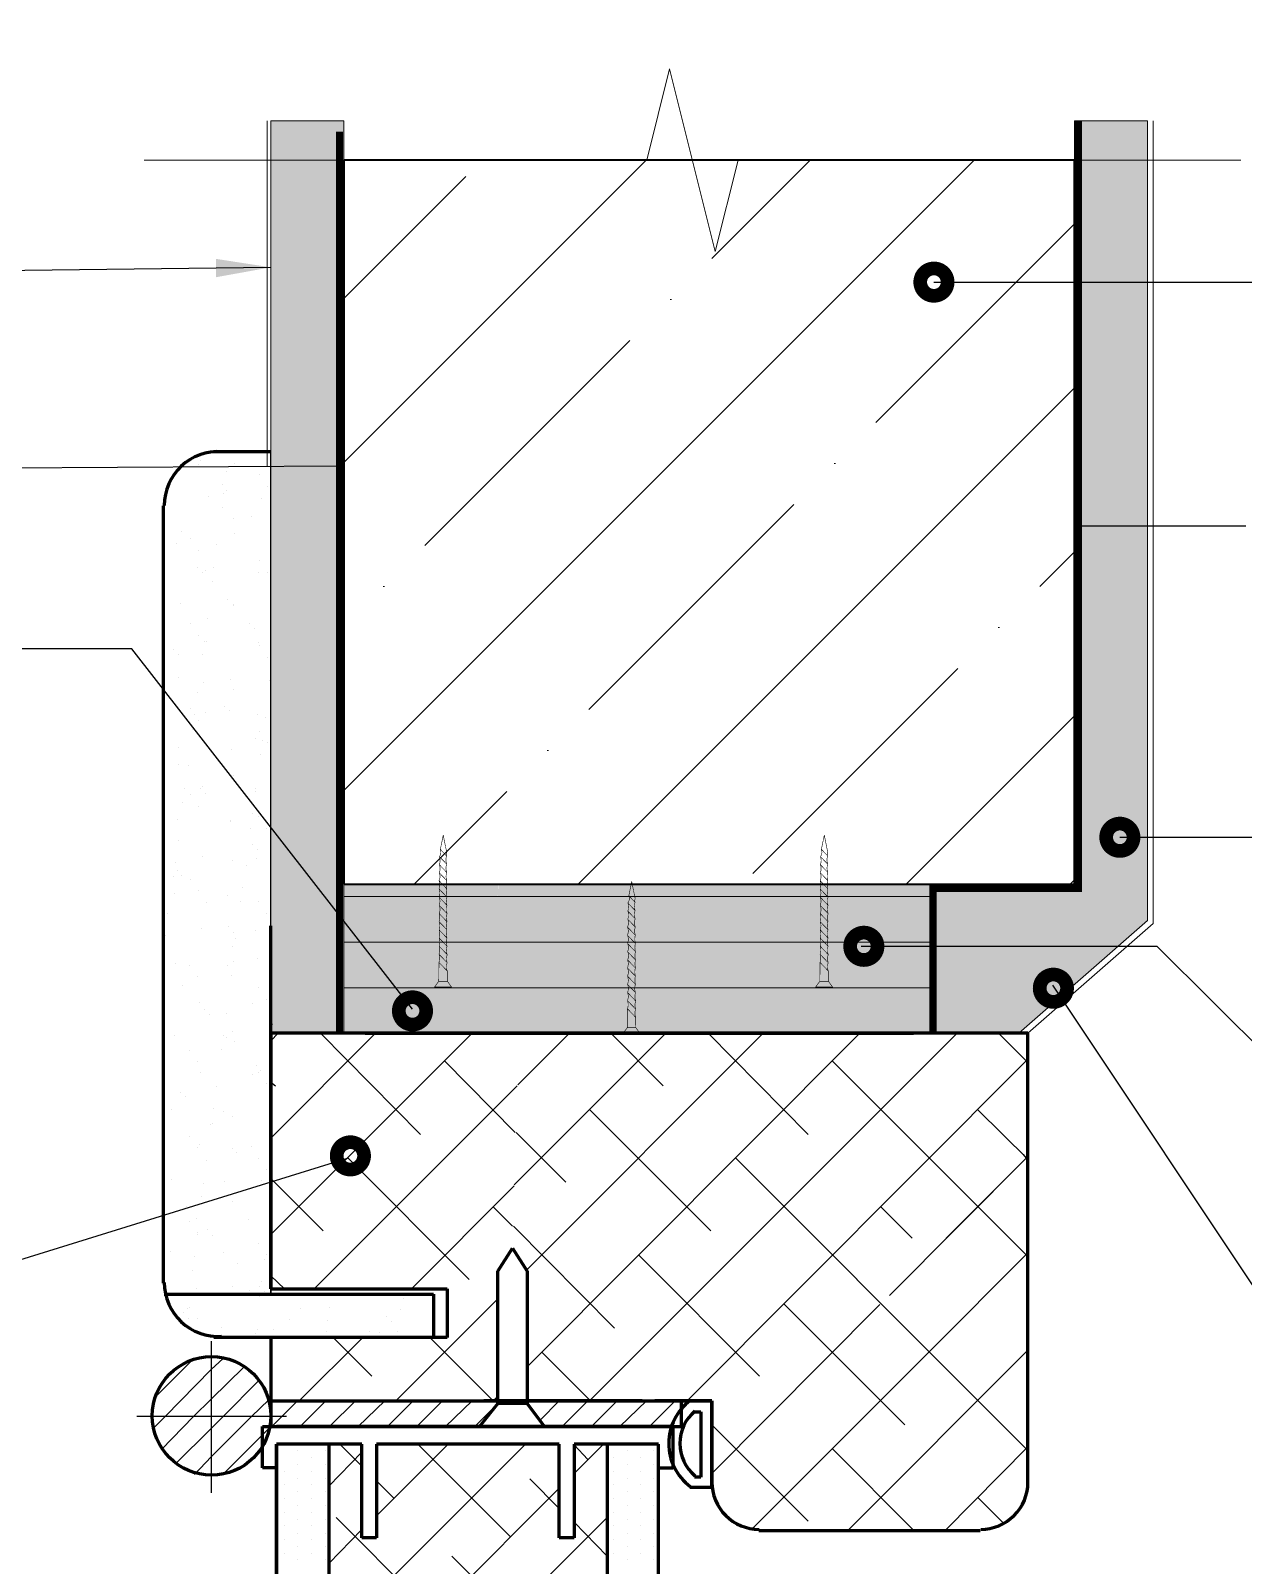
# Model space of a CAD drawing. Header units: millimetres. Extents: x -3689 to 3021565, y -698052 to -604547.
# Drawn here: x 2674133.8 to 2674465.8, y -672986.8 to -672566.6 of the extents above; entities that cross this region are included whole.
import ezdxf

# ---------------------------------------------------------------- set-up
doc = ezdxf.new("R2010")
doc.units = ezdxf.units.MM
doc.linetypes.add('Штриховая', pattern=[6, 2, -2, 2])
doc.layers.get('0').update_dxf_attribs({"lineweight": 0})
for name, color, linetype in [('PDF _0', 7, 'Continuous'), ('PDF _Основные линии', 7, 'Continuous'), ('TXT', 7, 'Continuous')]:
    doc.layers.add(name, color=color, linetype=linetype)
doc.layers.add('PDF _Геометрия', color=7, linetype='Continuous', true_color=0x131313)
for name, color, linetype, lineweight in [('TN-БЕТОН', 251, 'Continuous', 40), ('TN-ГРУНТОВКА', 6, 'Continuous', 15), ('ВК-текст К1', 7, 'Continuous', 25), ('ТН_Штрих Штукатурка', 7, 'Continuous', 15)]:
    doc.layers.add(name, color=color, linetype=linetype, lineweight=lineweight)

# ---------------------------------------------------------------- blocks, each defined once
blk = doc.blocks.new('*U676')
at = {"layer": 'TN-БЕТОН', "lineweight": 13}
h = blk.add_hatch(dxfattribs=at)
h.set_pattern_fill('ANSI35', color=256, scale=10)
h.set_pattern_definition([(45, (-2.842170943040401e-14, -501.7486188456078), (-44.90128060534577, 44.90128060534577), []), (45, (44.90129999999998, -501.7486188456078), (-44.90128060534577, 44.90128060534577), [79.375, -15.875, 0, -15.875])])
h.paths.add_polyline_path([(0, 0), (200, 0), (199.9999999999999, 198.2513811543922), (-8.526512829121202e-14, 198.2513811543922)])
at = {"layer": 'TN-БЕТОН'}
blk.add_lwpolyline([(0, 0), (200, 0), (199.9999999999999, 198.2513811543922), (-8.526512829121202e-14, 198.2513811543922)], close=True, dxfattribs=at)
blk = doc.blocks.new('A$C07FA31F1')
at = {"const_width": 0.06}
for points in [[(0.03200568532793113, 0.1548101796931007), (0.03200568532793113, 0.03000006108450748)], [(2.369249419813514, 0.03000006108450748), (0.03200568532793113, 0.03000006108450748)], [(2.369249419813514, 0.1548101796931007), (2.369249419813514, 0.03000006108450748)]]:
    blk.add_lwpolyline(points, dxfattribs=at)
at = {"layer": 'TXT', "const_width": 0.0792}
for points in [[(0.6969479924339339, 18.59092307677994), (1.175515770083848, 20.95973866911908)], [(0.7172919242761964, 18.11696097095754), (1.611206546605217, 19.04671800170655)], [(1.576733623211339, 18.97326821018746), (1.175515770083848, 20.95682464626532)], [(0.6991701800343435, 15.86074786258084), (1.712343182329732, 16.91454505832962)], [(0.7082310521550426, 16.98885441676913), (1.703432444623559, 18.02395941286801)], [(0.681048435792718, 13.60453475420366), (1.730164657709111, 14.69571634921729)], [(0.6901093079134171, 14.73264130839232), (1.721253920020217, 15.80513070377495)], [(0.6719875636895267, 12.4764281999675), (1.721103785605919, 13.56760979498114)], [(0.6538658194831442, 10.22021509149519), (1.702982041399537, 11.31139668650883)], [(0.6629266915863354, 11.34832164573135), (1.712042913502728, 12.43950324074498)], [(0.6448049473799529, 9.092108537259037), (1.693921169296345, 10.18329013227267)], [(0.6716872948859418, 8.001386382335795), (1.738775126615792, 9.111260176985695)], [(0.6535655506438616, 5.745173273962195), (1.738624992186942, 6.873739268244634)], [(0.6626264227645606, 6.873279828150856), (1.729714254494411, 7.983153622800756)], [(0.6354438064017813, 3.488960165584643), (1.756446467575188, 4.654910559144298)], [(0.6445046785229351, 4.617066719773447), (1.747535729881292, 5.76432491369593)], [(0.6263829342810823, 2.360853611396095), (0.6150923798359145, 0.9551447237706441)], [(0.6263829342810823, 2.360853611396038), (1.765357205269538, 3.545496204594286)], [(1.786162725305758, 0.9551447237706441), (1.765357205269311, 3.54549620459494)], [(0.03200568532793113, 0.1548101796931007), (0.6150923798359145, 0.9551447237706441)], [(2.369249419813514, 0.1548101796931007), (0.03200568532793113, 0.1548101796931007)], [(0.6150923798359145, 0.9551447237706441), (1.786162725305758, 0.9551447237706441)], [(1.786162725305758, 0.9551447237706441), (2.369249419813514, 0.1548101796931007)]]:
    blk.add_lwpolyline(points, dxfattribs=at)
for points in [[(1.611206546605217, 19.04671800170649, 0.2937903435847189), (1.703432444623559, 18.02395941286801, 0.2864189586688327)], [(0.6828190008823185, 18.0435111794385, 0.2720317131411423), (0.6969479924339339, 18.59092307677994, 0.2720317131411423)], [(0.6991701800343435, 15.86074786258044, 0.1603420945412518), (0.7082310521550426, 16.98885441676913, 0.2815992298509437)], [(0.7082310521607269, 16.98885441675122, 0.1603420945339144), (0.7172919242761964, 18.11696097095754, 0.2815992298509437)], [(1.703432444623559, 18.02395941286801, 0.1898611697686959), (1.712343182314044, 16.91454505831337, 0.2864189586688327)], [(1.712343182329732, 16.91454505832962, 0.1898611697687817), (1.721253920020217, 15.80513070377495, 0.2864189586688327)], [(0.681048435792718, 13.60453475420366, 0.1603420945413123), (0.6901093079134171, 14.73264130839232, 0.2815992298509437)], [(0.6901093079138718, 14.73264130839289, 0.1603420945411185), (0.6991701800343435, 15.86074786258084, 0.2815992298509437)], [(1.721253920020217, 15.80513070377495, 0.209667366607394), (1.748136267522796, 14.71440854884995, 0.2864189586688327)], [(1.748136267522796, 14.71440854884995, 0.1895718717476284), (1.757047005214872, 13.60499419429766, 0.2864189586688327)], [(0.6719875636715642, 12.47642820001511, 0.1343156797037896), (0.681048435792718, 13.60453475420366, 0.2815992298509437)], [(1.739075395419604, 13.58630199461379, 0.1895718717476284), (1.747986133111681, 12.47688764006151, 0.2864189586688327)], [(0.6538658194651816, 10.2202150915428, 0.1343156797037896), (0.6629266915863354, 11.34832164573135, 0.2815992298509437)], [(0.6629266915683729, 11.34832164577895, 0.1343156797037896), (0.6719875636895267, 12.4764281999675, 0.2815992298509437)], [(1.720953651213222, 11.33008888614148, 0.1895718717476284), (1.729864388905298, 10.2206745315892, 0.2864189586688327)], [(1.730014523316413, 12.45819544037764, 0.1895718717476284), (1.73892526100849, 11.34878108582535, 0.2864189586688327)], [(0.6448049473619903, 9.092108537306643, 0.1343156797037896), (0.6538658194831442, 10.22021509149519, 0.2815992298509437)], [(0.6716872948859418, 8.001386382335795, 0.1343156797037896), (0.6807481670070956, 9.129492936524343, 0.2815992298509437)], [(1.738775126615792, 9.111260176985695, 0.1895718717476284), (1.747685864307869, 8.00184582243341, 0.2864189586688327)], [(1.747835998737173, 10.23936673117063, 0.1895718717476284), (1.75674673642925, 9.129952376618348, 0.2864189586688327)], [(0.6535655506438616, 5.745173273962195, 0.1868823707557657), (0.6626264227645606, 6.873279828150856, 0.2815992298509437)], [(0.6626264227645606, 6.873279828150856, 0.1343156797037896), (0.6716872948857144, 8.001386382339405, 0.2815992298509437)], [(1.738624992187169, 6.873739268244748, 0.1892808421562013), (1.747535729881974, 5.764324913694253, 0.2864189586688327)], [(1.747685864307869, 8.00184582243341, 0.1703549637894692), (1.738624992186942, 6.873739268244634, 0.2864189586688327)], [(0.6265330687074311, 4.598374520133348, 0.1772936054935931), (0.6535655506438616, 5.745173273962195, 0.2815992298509437)], [(0.6354438064017813, 3.488960165584643, 0.1729921126287345), (0.6265330687081132, 4.598374520136275, 0.2815992298509437)], [(1.74753572988152, 5.764324913696072, 0.1892808421562013), (1.756446467576552, 4.654910559145549, 0.2864189586688327)], [(1.756446467575415, 4.65491055914444, 0.1892808421554935), (1.765357205269311, 3.54549620459494, 0.2864189586688327)], [(0.6263829342810823, 2.360853611396095, 0.1861480682363295), (0.6354438064017813, 3.488960165584643, 0.2815992298509437)]]:
    blk.add_lwpolyline(points, format="xyb", dxfattribs=at)
blk = doc.blocks.new('A$C501956E0')
at = {"ltscale": 10, "xscale": 0.5, "yscale": 0.5, "zscale": 0.5}
blk.add_blockref('A$C07FA31F1', (1.526941559859551e-07, 6.151166758172621e-07), dxfattribs=at)
blk = doc.blocks.new('2KL')
at = {"ltscale": 10, "xscale": -2, "yscale": 2, "zscale": 2}
blk.add_blockref('A$C501956E0', (1.200627857959034, -0.03000129131785911), dxfattribs=at)

msp = doc.modelspace()

# ---------------------------------------------------------------- hatches: boundary and pattern name
at = {"lineweight": 5, "ltscale": 5}
h = msp.add_hatch(dxfattribs=at)
h.set_pattern_fill('AR-CONC', color=256, scale=2)
h.set_pattern_definition([(49.99999999999999, (2682316.173758772, -685201.6238771601), (14.34520365201507, -1.255042699651902), [1.5, -16.5]), (355, (2682316.173758772, -685201.6238771601), (-2.77502667226, 15.04384267400024), [1.2, -13.2]), (100.45144446, (2682317.369192392, -685201.7284640401), (11.57017693454224, 13.78879981937259), [1.274803839999999, -14.02284223999999]), (46.18420000000001, (2682316.173758772, -685197.6238771601), (21.34482661343145, -3.310385615861531), [2.25, -24.75]), (96.63563549, (2682317.952493672, -685197.8997433002), (18.69323891348457, 19.48237201549101), [1.91220684, -21.0342752]), (351.1841639899999, (2682316.173758772, -685197.6238771601), (18.69323890109546, 19.4823720053998), [1.8, -19.80000002]), (21, (2682318.173758772, -685198.6238771601), (11.93814104236923, -8.052377813306776), [1.5, -16.5]), (326.0000000000001, (2682318.173758772, -685198.6238771601), (4.866306638431634, 14.50300090093706), [1.2, -13.2]), (71.45144474, (2682319.168603851, -685199.2949086401), (16.80444753459942, 6.450623056127077), [1.2748038, -14.02284224]), (37.50000000000001, (2682316.173758772, -685201.6238771601), (0.2431971063458134, 6.65787707662623), [0, -13.04, 0, -13.4, 0, -13.25]), (7.499999999999999, (2682316.173758772, -685201.6238771601), (5.261390748842972, 7.888234237647205), [0, -7.64, 0, -12.74, 0, -5.05]), (327.5, (2682311.713758772, -685201.6238771601), (10.67644872344818, -0.4510974346875951), [0, -5, 0, -15.6, 0, -20.7]), (317.5, (2682309.713758772, -685201.6238771601), (11.66372338684772, 2.002099646646355), [0, -6.5, 0, -10.36, 0, -14.7])])
h.paths.add_polyline_path([(2674199.533958522, -672841.1579626767), (2674209.533959987, -672841.1579626767), (2674219.533958522, -672841.1579626767), (2674219.533958522, -672800.3591645514), (2674219.533958522, -672591.3333076396), (2674199.533958522, -672591.3333076396)])
h.paths.add_polyline_path([(2674380.851528905, -672801.4386342968), (2674380.851528905, -672836.487878997), (2674380.851528905, -672841.1579626767), (2674400.388294161, -672841.1579626767), (2674404.288125909, -672841.1579626767), (2674439.533958522, -672810.2646202042), (2674439.533958522, -672591.3333076396), (2674420.623181499, -672591.3333076396), (2674420.623181499, -672801.4386342968)])
h = msp.add_hatch()
h.set_pattern_fill('AR-SAND', color=256)
h.set_pattern_definition([(37.50000000000001, (2682306.913725143, -684933.5740016147), (-0.06299335810960816, 1.926823769013159), [0, -1.52, 0, -1.7, 0, -1.625]), (7.499999999999999, (2682306.913725143, -684933.5740016147), (1.769776705267727, 2.82214606522974), [0, -0.82, 0, -1.37, 0, -0.525]), (327.5, (2682305.683725143, -684933.5740016147), (3.114141861751495, 0.005659053536964942), [0, -0.5, 0, -1.8, 0, -2.35]), (317.5, (2682305.683725143, -684933.5740016147), (3.006126604572294, 0.8776755649342494), [0, -0.25, 0, -1.18, 0, -1.35])])
h.paths.add_polyline_path([(2674380.851528905, -672816.1579626767), (2674380.851528905, -672803.6579626767), (2674219.533958522, -672803.6579626767), (2674219.533958522, -672816.1579626767)])
h = msp.add_hatch()
h.set_pattern_fill('AR-SAND', color=256)
h.set_pattern_definition([(37.50000000000001, (2682306.913725143, -684946.0740016147), (-0.06299335810960816, 1.926823769013159), [0, -1.52, 0, -1.7, 0, -1.625]), (7.499999999999999, (2682306.913725143, -684946.0740016147), (1.769776705267727, 2.82214606522974), [0, -0.82, 0, -1.37, 0, -0.525]), (327.5, (2682305.683725143, -684946.0740016147), (3.114141861751495, 0.005659053536964942), [0, -0.5, 0, -1.8, 0, -2.35]), (317.5, (2682305.683725143, -684946.0740016147), (3.006126604572294, 0.8776755649342494), [0, -0.25, 0, -1.18, 0, -1.35])])
h.paths.add_polyline_path([(2674380.851528905, -672828.6579626767), (2674380.851528905, -672816.1579626767), (2674219.533958522, -672816.1579626767), (2674219.533958522, -672828.6579626767)])
h = msp.add_hatch()
h.set_pattern_fill('AR-SAND', color=256)
h.set_pattern_definition([(37.50000000000001, (2682306.913725143, -684958.5740016147), (-0.06299335810960816, 1.926823769013159), [0, -1.52, 0, -1.7, 0, -1.625]), (7.499999999999999, (2682306.913725143, -684958.5740016147), (1.769776705267727, 2.82214606522974), [0, -0.82, 0, -1.37, 0, -0.525]), (327.5, (2682305.683725143, -684958.5740016147), (3.114141861751495, 0.005659053536964942), [0, -0.5, 0, -1.8, 0, -2.35]), (317.5, (2682305.683725143, -684958.5740016147), (3.006126604572294, 0.8776755649342494), [0, -0.25, 0, -1.18, 0, -1.35])])
h.paths.add_polyline_path([(2674380.851528905, -672841.1579626767), (2674380.851528905, -672828.6579626767), (2674219.533958522, -672828.6579626767), (2674219.533958522, -672841.1579626767)])
at = {"layer": 'ТН_Штрих Штукатурка', "lineweight": 5, "ltscale": 5}
h = msp.add_hatch(dxfattribs=at)
h.set_pattern_fill('HONEY', color=256, scale=10)
h.set_pattern_definition([(0, (2673136.053103426, -674090.0041173795), (1.875, 1.082531754730548), [1.25, -2.5]), (120, (2673136.053103426, -674090.0041173795), (-1.875, 1.082531754730549), [1.249999999999998, -2.499999999999996]), (59.99999999999999, (2673136.053103426, -674090.0041173795), (4.163336342344337e-16, 2.165063509461097), [-2.5, 1.25])])
h.paths.add_polyline_path([(2674261.760509781, -672800.3519108816), (2674219.533958522, -672800.3494113203), (2674219.533958522, -672803.6580665514), (2674261.677254305, -672803.6585166747)])
h.paths.add_polyline_path([(2674380.851528905, -672800.3494113203), (2674261.798318777, -672800.3494113203), (2674261.741399066, -672803.6590360478), (2674380.851528905, -672803.6579626767)])

# ---------------------------------------------------------------- linework, layer by layer
at = {"linetype": 'Continuous', "ltscale": 5}
for p, q in [((2674179.823225227, -672602.0980301659), (2674164.823225227, -672602.0980301659)), ((2674450.086763458, -672602.0980301659), (2674465.086763458, -672602.0980301659))]:
    msp.add_line(p, q, dxfattribs=at)
at = {"lineweight": 25, "ltscale": 5}
for p, q in [((2674199.533958522, -672631.4383133423), (2674122.211096141, -672632.4230697897)), ((2674381.078391405, -672635.4900079557), (2674456.082213726, -672635.4900079557)), ((2674456.082213726, -672635.4900079557), (2674652.215305039, -672635.4900079557)), ((2674218.337516275, -672685.8450943893), (2674127.144423528, -672686.4484516467)), ((2674419.533958522, -672702.2101400599), (2674466.473243371, -672702.2101400599)), ((2674161.462679823, -672735.8875386305), (2673908.453208485, -672735.8875386305)), ((2674238.320296987, -672834.5084400504), (2674161.462679823, -672735.8875386305)), ((2674431.983516151, -672787.4817038161), (2674474.001796709, -672787.4817038161)), ((2674361.189195944, -672817.2557922956), (2674442.091657208, -672817.2557922956)), ((2674413.50431821, -672827.9860607833), (2674488.648505341, -672940.706754932)), ((2674220.664479174, -672875.3692818279), (2674125.338836901, -672904.9199694099))]:
    msp.add_line(p, q, dxfattribs=at)
at = {"linetype": 'Continuous', "ltscale": 5}
msp.add_lwpolyline([(2674179.823225227, -672602.0980301659), (2674302.454994342, -672602.0980301659), (2674308.704994342, -672577.0980301659), (2674321.204994342, -672627.0980301659), (2674327.454994342, -672602.0980301659), (2674450.086763458, -672602.0980301659)], dxfattribs=at)
at = {"ltscale": 5}
for points in [[(2674198.5421768, -672685.9760655119), (2674198.5421768, -672591.3333076396)], [(2674419.533958522, -672591.3333076396), (2674419.533958522, -672800.3494113203), (2674380.851528905, -672800.3494113203), (2674380.851528905, -672803.6579626767)], [(2674400.388294161, -672841.1579626767), (2674406.814303958, -672841.1579626767), (2674441.097228298, -672811.1086194188), (2674441.097228298, -672591.3333076396)], [(2674419.533958522, -672591.3333076396), (2674439.533958522, -672591.3333076396), (2674439.533958522, -672810.2646202042)], [(2674400.388294161, -672841.1579626767), (2674404.288125909, -672841.1579626767), (2674439.533958522, -672810.2646202042)]]:
    msp.add_lwpolyline(points, dxfattribs=at)
for points in [[(2674219.533958522, -672841.1579626767), (2674199.533958522, -672841.1579626767), (2674199.533958522, -672591.3333076396), (2674219.533958522, -672591.3333076396)], [(2674219.533958522, -672816.1579626767), (2674380.851528905, -672816.1579626767), (2674380.851528905, -672803.6579626767), (2674219.533958522, -672803.6579626767)], [(2674219.533958522, -672828.6579626767), (2674380.851528905, -672828.6579626767), (2674380.851528905, -672816.1579626767), (2674219.533958522, -672816.1579626767)], [(2674219.533958522, -672841.1579626767), (2674380.851528905, -672841.1579626767), (2674380.851528905, -672828.6579626767), (2674219.533958522, -672828.6579626767)]]:
    msp.add_lwpolyline(points, close=True, dxfattribs=at)
at = {"lineweight": 25, "ltscale": 5, "const_width": 7.5}
for points in [[(2674382.953391405, -672635.4900079557, 1), (2674379.203391405, -672635.4900079557, 1)], [(2674433.858516151, -672787.4817038161, 1), (2674430.108516151, -672787.4817038161, 1)], [(2674363.762210995, -672817.332497197, 1), (2674360.012210995, -672817.332497197, 1)], [(2674415.655824009, -672828.8094688948, 1), (2674411.905824009, -672828.8094688948, 1)], [(2674240.195296987, -672835.0186174049, 1), (2674236.445296987, -672835.0186174049, 1)], [(2674223.192203174, -672874.7110843993, 1), (2674219.442203174, -672874.7110843993, 1)]]:
    msp.add_lwpolyline(points, format="xyb", close=True, dxfattribs=at)
at = {"color": 7}
for points in [[(2674441.097228298, -672811.1086194188), (2674406.814303958, -672841.1579626767)], [(2674442.091657208, -672817.2557922956), (2674472.920238142, -672847.9940200627)]]:
    msp.add_lwpolyline(points, dxfattribs=at)
msp.add_lwpolyline([(2674400.388294161, -672841.1579626767), (2674380.851528905, -672841.1579626767)])
at = {"lineweight": 25, "ltscale": 5}
for points in [[(2674199.533958522, -672631.4383133423), (2674184.544683593, -672634.1433164238), (2674184.480656486, -672629.1159218255)], [(2674218.337516275, -672685.8450943893), (2674203.331970695, -672688.4583311576), (2674203.298706173, -672683.4306389048)], [(2674419.533958522, -672702.2101400599), (2674434.556465156, -672699.6962389125), (2674434.556465156, -672704.7240412075)]]:
    msp.add_solid(points, dxfattribs=at)
at = {"layer": 'PDF _0', "lineweight": 25}
for p, q in [((2674199.533958522, -672912.5992467834), (2674199.533958522, -672681.9243963406)), ((2674179.661206958, -672685.4461497823), (2674179.661206958, -672685.4461497823)), ((2674180.164314591, -672684.4399345154), (2674180.164314591, -672684.4399345154)), ((2674187.459375293, -672687.2070265044), (2674187.459375293, -672687.2070265044)), ((2674189.47180583, -672685.1945959675), (2674189.47180583, -672685.1945959675)), ((2674186.201606206, -672690.9803337633), (2674186.201606206, -672690.9803337633)), ((2674196.515312713, -672688.2132417737), (2674196.515312713, -672688.2132417737)), ((2674198.527743251, -672691.4834413975), (2674198.527743251, -672691.4834413975)), ((2674170.353715717, -672694.2505333896), (2674170.353715717, -672694.2505333896)), ((2674182.428298946, -672694.2505333896), (2674182.428298946, -672694.2505333896)), ((2674186.704713839, -672693.2443181197), (2674186.704713839, -672693.2443181197)), ((2674187.459375293, -672692.4896566676), (2674187.459375293, -672692.4896566676)), ((2674197.018420349, -672694.7536410213), (2674197.018420349, -672694.7536410213)), ((2674186.201606206, -672697.2691791963), (2674186.201606206, -672697.2691791963)), ((2674194.251328358, -672699.7847173675), (2674194.251328358, -672699.7847173675)), ((2674175.133238246, -672703.8095784435), (2674175.133238246, -672703.8095784435)), ((2674189.220252015, -672700.2878250026), (2674189.220252015, -672700.2878250026)), ((2674189.47180583, -672704.3126860785), (2674189.47180583, -672704.3126860785)), ((2674173.623915341, -672707.0797780706), (2674173.623915341, -672707.0797780706)), ((2674177.648776418, -672705.5704551656), (2674177.648776418, -672705.5704551656)), ((2674184.692283302, -672707.3313318876), (2674184.692283302, -672707.3313318876)), ((2674179.661206958, -672708.8406547895), (2674179.661206958, -672708.8406547895)), ((2674196.515312713, -672711.6077467813), (2674196.515312713, -672711.6077467813)), ((2674179.40965314, -672713.6201773182), (2674179.40965314, -672713.6201773182)), ((2674180.918976042, -672714.8779464054), (2674180.918976042, -672714.8779464054)), ((2674181.673637493, -672714.3748387705), (2674181.673637493, -672714.3748387705)), ((2674183.937621851, -672713.6201773182), (2674183.937621851, -672713.6201773182)), ((2674196.263758898, -672714.8779464054), (2674196.263758898, -672714.8779464054)), ((2674198.527743251, -672714.8779464054), (2674198.527743251, -672714.8779464054)), ((2674170.353715717, -672717.6450383943), (2674170.353715717, -672717.6450383943)), ((2674183.434514216, -672717.3934845772), (2674183.434514216, -672717.3934845772)), ((2674174.88168443, -672723.4307761925), (2674174.88168443, -672723.4307761925)), ((2674187.71092911, -672722.4245609225), (2674187.71092911, -672722.4245609225)), ((2674189.220252015, -672723.6823300102), (2674189.220252015, -672723.6823300102)), ((2674189.220252015, -672723.9338838274), (2674189.220252015, -672723.9338838274)), ((2674177.648776418, -672728.9649601734), (2674177.648776418, -672728.9649601734)), ((2674182.176745129, -672727.7071910861), (2674182.176745129, -672727.7071910861)), ((2674193.748220723, -672728.9649601734), (2674193.748220723, -672728.9649601734)), ((2674179.661206958, -672732.2351597972), (2674179.661206958, -672732.2351597972)), ((2674181.422083678, -672733.7444827015), (2674181.422083678, -672733.7444827015)), ((2674181.925191311, -672733.7444827015), (2674181.925191311, -672733.7444827015)), ((2674195.005989809, -672730.2227292573), (2674195.005989809, -672730.2227292573)), ((2674172.86925389, -672736.0084670561), (2674172.86925389, -672736.0084670561)), ((2674174.127022977, -672737.5177899605), (2674174.127022977, -672737.5177899605)), ((2674180.918976042, -672737.5177899605), (2674180.918976042, -672737.5177899605)), ((2674196.263758898, -672734.2475903339), (2674196.263758898, -672734.2475903339)), ((2674196.515312713, -672735.0022517861), (2674196.515312713, -672735.0022517861)), ((2674170.353715717, -672741.0395434014), (2674170.353715717, -672741.0395434014)), ((2674198.527743251, -672738.2724514125), (2674198.527743251, -672738.2724514125)), ((2674174.127022977, -672743.8066353911), (2674174.127022977, -672743.8066353911)), ((2674181.170529863, -672745.0644044782), (2674181.170529863, -672745.0644044782)), ((2674188.465590561, -672744.3097430253), (2674188.465590561, -672744.3097430253)), ((2674199.282404704, -672744.5612968431), (2674199.282404704, -672744.5612968431)), ((2674179.40965314, -672747.831496467), (2674179.40965314, -672747.831496467)), ((2674189.220252015, -672747.0768350173), (2674189.220252015, -672747.0768350173)), ((2674177.648776418, -672752.3594651781), (2674177.648776418, -672752.3594651781)), ((2674178.654991687, -672753.8687880824), (2674178.654991687, -672753.8687880824)), ((2674181.673637493, -672753.3656804473), (2674181.673637493, -672753.3656804473)), ((2674186.956267657, -672751.6048037284), (2674186.956267657, -672751.6048037284)), ((2674188.214036743, -672752.862572813), (2674188.214036743, -672752.862572813)), ((2674196.01220508, -672753.8687880824), (2674196.01220508, -672753.8687880824)), ((2674198.024635614, -672754.6234495351), (2674198.024635614, -672754.6234495351)), ((2674178.151884054, -672757.893649159), (2674178.151884054, -672757.893649159)), ((2674179.661206958, -672755.6296648044), (2674179.661206958, -672755.6296648044)), ((2674196.515312713, -672758.3967567934), (2674196.515312713, -672758.3967567934)), ((2674174.127022977, -672762.9247255045), (2674174.127022977, -672762.9247255045)), ((2674195.257543627, -672760.4091873332), (2674195.257543627, -672760.4091873332)), ((2674197.269974167, -672760.912294965), (2674197.269974167, -672760.912294965)), ((2674198.527743251, -672761.6669564173), (2674198.527743251, -672761.6669564173)), ((2674170.353715717, -672764.4340484093), (2674170.353715717, -672764.4340484093)), ((2674188.717144379, -672763.4278331392), (2674188.717144379, -672763.4278331392)), ((2674196.766866531, -672764.6856022264), (2674196.766866531, -672764.6856022264)), ((2674174.378576795, -672767.4526942152), (2674174.378576795, -672767.4526942152)), ((2674176.894114965, -672767.9558018503), (2674176.894114965, -672767.9558018503)), ((2674189.220252015, -672770.471340022), (2674189.220252015, -672770.471340022)), ((2674175.887899699, -672774.2446472809), (2674175.887899699, -672774.2446472809)), ((2674177.648776418, -672775.7539701853), (2674177.648776418, -672775.7539701853)), ((2674180.415868407, -672773.9930934663), (2674180.415868407, -672773.9930934663)), ((2674180.918976042, -672773.4899858312), (2674180.918976042, -672773.4899858312)), ((2674181.673637493, -672775.5024163681), (2674181.673637493, -672775.5024163681)), ((2674195.257543627, -672773.9930934663), (2674195.257543627, -672773.9930934663)), ((2674195.257543627, -672774.999308733), (2674195.257543627, -672774.999308733)), ((2674175.384792063, -672778.0179545422), (2674175.384792063, -672778.0179545422)), ((2674179.661206958, -672779.0241698091), (2674179.661206958, -672779.0241698091)), ((2674173.875469159, -672782.5459232533), (2674173.875469159, -672782.5459232533)), ((2674188.465590561, -672782.7974770704), (2674188.465590561, -672782.7974770704)), ((2674188.465590561, -672783.0490308882), (2674188.465590561, -672783.0490308882)), ((2674194.502882178, -672781.0366003489), (2674194.502882178, -672781.0366003489)), ((2674196.263758898, -672781.7912618011), (2674196.263758898, -672781.7912618011)), ((2674170.353715717, -672787.828553414), (2674170.353715717, -672787.828553414)), ((2674174.127022977, -672788.3316610488), (2674174.127022977, -672788.3316610488)), ((2674193.999774543, -672785.0614614249), (2674193.999774543, -672785.0614614249)), ((2674198.276189435, -672785.0614614249), (2674198.276189435, -672785.0614614249)), ((2674194.502882178, -672789.3378763183), (2674194.502882178, -672789.3378763183)), ((2674195.760651262, -672790.8471992231), (2674195.760651262, -672790.8471992231)), ((2674173.372361523, -672794.3689526641), (2674173.372361523, -672794.3689526641)), ((2674173.875469159, -672796.6329370188), (2674173.875469159, -672796.6329370188)), ((2674180.918976042, -672792.8596297599), (2674180.918976042, -672792.8596297599)), ((2674188.968698197, -672793.8658450292), (2674188.968698197, -672793.8658450292)), ((2674192.742005456, -672795.1236141169), (2674192.742005456, -672795.1236141169)), ((2674195.509097445, -672793.362737395), (2674195.509097445, -672793.362737395)), ((2674172.86925389, -672798.142259923), (2674172.86925389, -672798.142259923)), ((2674175.133238246, -672797.8907061059), (2674175.133238246, -672797.8907061059)), ((2674177.648776418, -672799.148475193), (2674177.648776418, -672799.148475193)), ((2674173.120807708, -672802.9217824518), (2674173.120807708, -672802.9217824518)), ((2674179.661206958, -672802.1671209991), (2674179.661206958, -672802.1671209991)), ((2674187.71092911, -672803.4248900863), (2674187.71092911, -672803.4248900863)), ((2674191.232682552, -672805.1857668082), (2674191.232682552, -672805.1857668082)), ((2674191.735790185, -672801.1609057297), (2674191.735790185, -672801.1609057297)), ((2674196.263758898, -672805.1857668082), (2674196.263758898, -672805.1857668082)), ((2674171.359930986, -672808.4559664322), (2674171.359930986, -672808.4559664322)), ((2674181.925191311, -672805.437320623), (2674181.925191311, -672805.437320623)), ((2674198.276189435, -672808.4559664322), (2674198.276189435, -672808.4559664322)), ((2674170.353715717, -672811.223058421), (2674170.353715717, -672811.223058421)), ((2674180.667422227, -672812.4808275083), (2674180.667422227, -672812.4808275083)), ((2674187.962482928, -672811.9777198739), (2674187.962482928, -672811.9777198739)), ((2674189.220252015, -672813.4870427782), (2674189.220252015, -672813.4870427782)), ((2674195.257543627, -672812.9839351431), (2674195.257543627, -672812.9839351431)), ((2674170.605269535, -672814.4932580449), (2674170.605269535, -672814.4932580449)), ((2674188.968698197, -672817.260350037), (2674188.968698197, -672817.260350037)), ((2674189.974913463, -672815.2479194978), (2674189.974913463, -672815.2479194978)), ((2674170.1021619, -672818.5181191242), (2674170.1021619, -672818.5181191242)), ((2674189.220252015, -672821.5367649307), (2674189.220252015, -672821.5367649307)), ((2674196.01220508, -672820.782103478), (2674196.01220508, -672820.782103478)), ((2674173.372361523, -672822.0398725652), (2674173.372361523, -672822.0398725652)), ((2674177.397222601, -672822.5429802001), (2674177.397222601, -672822.5429802001)), ((2674179.40965314, -672825.5616260068), (2674179.40965314, -672825.5616260068)), ((2674187.71092911, -672822.5429802001), (2674187.71092911, -672822.5429802001)), ((2674188.717144379, -672825.3100721891), (2674188.717144379, -672825.3100721891)), ((2674175.384792063, -672828.077164178), (2674175.384792063, -672828.077164178)), ((2674196.263758898, -672828.580271813), (2674196.263758898, -672828.580271813)), ((2674170.1021619, -672834.3660096112), (2674170.1021619, -672834.3660096112)), ((2674179.912760776, -672832.6051328897), (2674179.912760776, -672832.6051328897)), ((2674181.422083678, -672834.6175634288), (2674181.422083678, -672834.6175634288)), ((2674194.502882178, -672833.108240524), (2674194.502882178, -672833.108240524)), ((2674198.276189435, -672831.85047144), (2674198.276189435, -672831.85047144)), ((2674182.679852764, -672835.875332516), (2674182.679852764, -672835.875332516)), ((2674187.459375293, -672835.6237786983), (2674187.459375293, -672835.6237786983)), ((2674199.533958522, -672838.6424245049), (2674200.037066155, -672838.6424245049)), ((2674173.120807708, -672841.6610703116), (2674173.120807708, -672841.6610703116)), ((2674186.453160024, -672841.6610703116), (2674186.453160024, -672841.6610703116)), ((2674187.459375293, -672842.164177946), (2674187.459375293, -672842.164177946)), ((2674188.968698197, -672840.6548550442), (2674188.968698197, -672840.6548550442)), ((2674199.533958522, -672896.2482486615), (2674254.624244505, -672841.1579626767)), ((2674199.533958522, -672869.835097847), (2674228.211093691, -672841.1579626767)), ((2674199.533958522, -672843.170393216), (2674201.546389059, -672841.1579626767)), ((2674199.533958522, -672841.1579626767), (2674199.533958522, -672911.0899238816)), ((2674213.117864653, -672841.1579626767), (2674240.537230738, -672868.8288825776)), ((2674266.195720098, -672882.6643425277), (2674307.702099951, -672841.1579626767)), ((2674267.201935369, -672855.2449764446), (2674281.288949137, -672841.1579626767)), ((2674269.465919723, -672906.0588475358), (2674334.366804583, -672841.1579626767)), ((2674269.717473543, -672932.4719983495), (2674360.779955396, -672841.1579626767)), ((2674286.823133118, -672941.7794895888), (2674387.444660028, -672841.1579626767)), ((2674292.608870912, -672841.1579626767), (2674306.947438499, -672855.4965302618)), ((2674319.273575544, -672841.1579626767), (2674346.692941627, -672868.8288825776)), ((2674398.764581806, -672841.1579626767), (2674407.065857773, -672849.4592386491)), ((2674177.397222601, -672845.9374852049), (2674177.397222601, -672845.9374852049)), ((2674185.950052388, -672845.6859313876), (2674185.950052388, -672845.6859313876)), ((2674189.47180583, -672843.4219470331), (2674189.47180583, -672843.4219470331)), ((2674179.40965314, -672848.956131014), (2674179.40965314, -672848.956131014)), ((2674195.509097445, -672849.9623462809), (2674195.509097445, -672849.9623462809)), ((2674196.766866531, -672851.2201153686), (2674196.766866531, -672851.2201153686)), ((2674247.077629986, -672848.704577197), (2674266.447273917, -672868.3257749428)), ((2674313.48783775, -672941.7794895888), (2674407.065857773, -672847.9499157448)), ((2674353.233340879, -672848.704577197), (2674386.438444756, -672881.9096810757)), ((2674180.164314591, -672851.9747768209), (2674180.164314591, -672851.9747768209)), ((2674194.502882178, -672852.4778844556), (2674194.502882178, -672852.4778844556)), ((2674196.263758898, -672851.9747768209), (2674196.263758898, -672851.9747768209)), ((2674198.276189435, -672854.993422627), (2674198.276189435, -672854.993422627)), ((2674199.533958522, -672854.4903149919), (2674200.791727609, -672855.4965302618)), ((2674211.35698793, -672911.0899238816), (2674266.950381552, -672855.4965302618)), ((2674170.1021619, -672857.7605146188), (2674170.1021619, -672857.7605146188)), ((2674174.88168443, -672857.2574069839), (2674174.88168443, -672857.2574069839)), ((2674176.139453514, -672858.515176071), (2674176.139453514, -672858.515176071)), ((2674184.692283302, -672855.7480840797), (2674184.692283302, -672855.7480840797)), ((2674172.366146254, -672862.0369295122), (2674172.366146254, -672862.0369295122)), ((2674183.937621851, -672861.7853756949), (2674183.937621851, -672861.7853756949)), ((2674186.704713839, -672862.540037147), (2674186.704713839, -672862.540037147)), ((2674188.968698197, -672863.7978062317), (2674188.968698197, -672863.7978062317)), ((2674286.823133118, -672862.0369295122), (2674320.028236997, -672895.2420333916)), ((2674392.978844009, -672862.0369295122), (2674406.814303958, -672875.6208356457)), ((2674182.931406582, -672866.0617905887), (2674182.931406582, -672866.0617905887)), ((2674183.434514216, -672865.810236771), (2674183.434514216, -672865.810236771)), ((2674177.397222601, -672869.3319902126), (2674177.397222601, -672869.3319902126)), ((2674179.40965314, -672872.3506360188), (2674179.40965314, -672872.3506360188)), ((2674179.912760776, -672871.5959745691), (2674179.912760776, -672871.5959745691)), ((2674194.251328358, -672872.0990822016), (2674194.251328358, -672872.0990822016)), ((2674266.698827734, -672868.3257749428), (2674280.282733868, -672881.9096810757)), ((2674181.925191311, -672875.8723894629), (2674181.925191311, -672875.8723894629)), ((2674188.968698197, -672872.6021898364), (2674188.968698197, -672872.6021898364)), ((2674190.22646728, -672873.8599589237), (2674190.22646728, -672873.8599589237)), ((2674196.263758898, -672875.3692818279), (2674196.263758898, -672875.3692818279)), ((2674220.664479174, -672875.3692818279), (2674253.869583054, -672908.5743857074)), ((2674326.820190066, -672875.3692818279), (2674360.025293943, -672908.5743857074)), ((2674368.955454458, -672912.9765775108), (2674406.814303958, -672874.866174193)), ((2674384.426014221, -672897.2544639307), (2674406.814303958, -672874.866174193)), ((2674405.546125748, -672874.3526574355), (2674406.300787198, -672875.3588727047)), ((2674198.276189435, -672878.3879276348), (2674198.276189435, -672878.3879276348)), ((2674170.1021619, -672881.1550196236), (2674170.1021619, -672881.1550196236)), ((2674172.366146254, -672881.1550196236), (2674172.366146254, -672881.1550196236)), ((2674181.170529863, -672882.1612348935), (2674181.170529863, -672882.1612348935)), ((2674186.956267657, -672881.6581272586), (2674186.956267657, -672881.6581272586)), ((2674197.018420349, -672881.4065734408), (2674197.018420349, -672881.4065734408)), ((2674199.533958522, -672880.9034658058), (2674213.872526106, -672895.2420333916)), ((2674238.021692562, -672911.0899238816), (2674266.195720098, -672882.9158963456)), ((2674386.428035634, -672881.8992719525), (2674406.311196323, -672901.7824326418)), ((2674176.391007334, -672888.4500803261), (2674176.391007334, -672888.4500803261)), ((2674180.667422227, -672885.9345421516), (2674180.667422227, -672885.9345421516)), ((2674188.968698197, -672887.1923112388), (2674188.968698197, -672887.1923112388)), ((2674260.409982302, -672888.7016341437), (2674265.692612465, -672893.9842643068)), ((2674366.565693195, -672888.7016341437), (2674375.118522981, -672897.2544639307)), ((2674177.397222601, -672892.7264952197), (2674177.397222601, -672892.7264952197)), ((2674179.158099323, -672891.72027995), (2674179.158099323, -672891.72027995)), ((2674193.496666907, -672892.2233875848), (2674193.496666907, -672892.2233875848)), ((2674199.282404704, -672892.9780490376), (2674199.282404704, -672892.9780490376)), ((2674179.40965314, -672895.7451410264), (2674179.40965314, -672895.7451410264)), ((2674179.40965314, -672896.2482486615), (2674179.40965314, -672896.2482486615)), ((2674182.176745129, -672894.9904795737), (2674182.176745129, -672894.9904795737)), ((2674183.686068033, -672896.4998024787), (2674183.686068033, -672896.4998024787)), ((2674265.944166281, -672893.9842643068), (2674293.615086183, -672921.9067380226)), ((2674172.114592439, -672900.7762173725), (2674172.114592439, -672900.7762173725)), ((2674186.704713839, -672901.2793250068), (2674186.704713839, -672901.2793250068)), ((2674196.263758898, -672898.7637868326), (2674196.263758898, -672898.7637868326)), ((2674198.276189435, -672901.7824326418), (2674198.276189435, -672901.7824326418)), ((2674199.533958522, -672900.7762173725), (2674199.533958522, -672912.5992467834)), ((2674300.155485434, -672901.7824326418), (2674333.360589313, -672934.9875365213)), ((2674379.772268598, -672928.3213603634), (2674406.814303958, -672901.2793250068)), ((2674178.151884054, -672906.0588475358), (2674178.151884054, -672906.0588475358)), ((2674178.654991687, -672902.2855402768), (2674178.654991687, -672902.2855402768)), ((2674190.478021099, -672904.0464169964), (2674190.478021099, -672904.0464169964)), ((2674197.773081802, -672903.0402017265), (2674197.773081802, -672903.0402017265)), ((2674197.018420349, -672909.0774933416), (2674197.018420349, -672909.0774933416)), ((2674199.533958522, -672907.5681704374), (2674203.307265779, -672911.0899238816)), ((2674360.01488482, -672908.5639765842), (2674393.219988702, -672941.7690804662)), ((2674179.158099323, -672911.0899238816), (2674179.158099323, -672911.0899238816)), ((2674188.968698197, -672910.5868162467), (2674188.968698197, -672910.5868162467)), ((2674193.748220723, -672911.5930315166), (2674193.748220723, -672911.5930315166)), ((2674196.515312713, -672910.5868162467), (2674196.515312713, -672910.5868162467)), ((2674196.515312713, -672913.1023544185), (2674196.515312713, -672913.1023544185)), ((2674197.773081802, -672911.8445853337), (2674197.773081802, -672911.8445853337)), ((2674199.533958522, -672911.0899238816), (2674247.832291437, -672911.0899238816)), ((2674199.533958522, -672911.0899238816), (2674221.670694441, -672911.0899238816)), ((2674233.74527767, -672941.7794895888), (2674261.667751389, -672913.8570158705)), ((2674235.75770821, -672913.8570158705), (2674235.75770821, -672913.8570158705)), ((2674237.015477297, -672912.8508006006), (2674237.015477297, -672912.8508006006)), ((2674175.636345881, -672917.6303231295), (2674175.636345881, -672917.6303231295)), ((2674176.642561147, -672916.3725540424), (2674176.642561147, -672916.3725540424)), ((2674177.397222601, -672916.1210002276), (2674177.397222601, -672916.1210002276)), ((2674207.583680674, -672916.6241078594), (2674207.583680674, -672916.6241078594)), ((2674215.633402826, -672916.1210002276), (2674215.633402826, -672916.1210002276)), ((2674231.229739497, -672918.6365383988), (2674231.229739497, -672918.6365383988)), ((2674235.003046757, -672916.8756616766), (2674235.003046757, -672916.8756616766)), ((2674320.279790813, -672961.6522411522), (2674366.314139377, -672915.3663387749)), ((2674339.900988563, -672915.1147849576), (2674373.10609244, -672948.3198888366)), ((2674176.894114965, -672919.1396460338), (2674176.894114965, -672919.1396460338)), ((2674179.40965314, -672919.1396460338), (2674179.40965314, -672919.1396460338)), ((2674185.950052388, -672921.6551842055), (2674185.950052388, -672921.6551842055)), ((2674196.01220508, -672922.1582918403), (2674196.01220508, -672922.1582918403)), ((2674200.288619973, -672922.1582918403), (2674200.288619973, -672922.1582918403)), ((2674204.565034868, -672919.3911998515), (2674204.565034868, -672919.3911998515)), ((2674214.878741375, -672922.6613994753), (2674214.878741375, -672922.6613994753)), ((2674215.130295193, -672919.8943074859), (2674215.130295193, -672919.8943074859)), ((2674232.487508586, -672920.1458613037), (2674232.487508586, -672920.1458613037)), ((2674183.1829604, -672925.4284914644), (2674183.1829604, -672966.9348713154)), ((2674195.257543627, -672923.4160609276), (2674195.257543627, -672923.4160609276)), ((2674207.332126858, -672941.7794895888), (2674224.689340246, -672924.4222761968)), ((2674216.639618095, -672924.4222761968), (2674227.204878422, -672934.9875365213)), ((2674226.450216969, -672922.9129532925), (2674226.450216969, -672922.9129532925)), ((2674229.217308962, -672923.1645071098), (2674229.217308962, -672923.1645071098)), ((2674234.248385306, -672922.9129532925), (2674234.248385306, -672922.9129532925)), ((2674243.052768911, -672924.4222761968), (2674260.409982302, -672941.7794895888)), ((2674243.807430361, -672923.4160609276), (2674243.807430361, -672923.4160609276)), ((2674331.096604958, -672976.9970240074), (2674381.40736841, -672926.6862605513)), ((2674167.838177547, -672940.7732743195), (2674177.900330236, -672930.7111216274)), ((2674183.1829604, -672933.2266598017), (2674186.453160024, -672930.2080139925)), ((2674273.742334617, -672928.4471372735), (2674287.074686933, -672941.7794895888)), ((2674357.509755772, -672977.2485778247), (2674406.814303958, -672927.9440296385)), ((2674379.898045509, -672928.4471372735), (2674406.814303958, -672955.3633957217)), ((2674170.605269535, -672946.0559044825), (2674183.1829604, -672933.2266598017)), ((2674183.1829604, -672941.2763819543), (2674192.23889782, -672932.4719983495)), ((2674186.453160024, -672946.0559044825), (2674196.263758898, -672936.2453056085)), ((2674178.403437869, -672946.0559044825), (2674183.1829604, -672941.2763819543)), ((2674194.251328358, -672946.0559044825), (2674199.030850886, -672941.5279357716)), ((2674199.785512337, -672948.8229964714), (2674206.829019223, -672941.7794895888)), ((2674207.332126858, -672941.7794895888), (2674207.332126858, -672941.7794895888)), ((2674207.583680674, -672948.8229964714), (2674214.627187558, -672941.7794895888)), ((2674215.633402826, -672948.8229964714), (2674222.676909711, -672941.7794895888)), ((2674223.431571162, -672948.8229964714), (2674230.726631864, -672941.7794895888)), ((2674231.481293315, -672948.8229964714), (2674238.524800198, -672941.7794895888)), ((2674239.531015466, -672948.8229964714), (2674246.574522353, -672941.7794895888)), ((2674247.329183806, -672948.8229964714), (2674254.624244505, -672941.7794895888)), ((2674255.378905958, -672948.8229964714), (2674261.667751389, -672942.5341510415)), ((2674260.409982302, -672941.7794895888), (2674261.667751389, -672940.5217205016)), ((2674269.717473543, -672942.5341510415), (2674270.472134993, -672941.7794895888)), ((2674273.239226984, -672947.0621197525), (2674278.521857146, -672941.7794895888)), ((2674279.276518596, -672948.8229964714), (2674286.320025483, -672941.7794895888)), ((2674287.326240754, -672948.8229964714), (2674294.369747635, -672941.7794895888)), ((2674295.124409088, -672948.8229964714), (2674302.419469787, -672941.7794895888)), ((2674303.17413124, -672948.8229964714), (2674310.217638124, -672941.7794895888)), ((2674313.48783775, -672941.7794895888), (2674313.48783775, -672941.7794895888)), ((2674203.810373414, -672946.0559044825), (2674162.807101198, -672946.0559044825)), ((2674167.335069912, -672949.3261041065), (2674170.605269535, -672946.0559044825)), ((2674169.599054267, -672955.1118419046), (2674178.403437869, -672946.0559044825)), ((2674183.1829604, -672957.1242724414), (2674194.251328358, -672946.0559044825)), ((2674183.1829604, -672949.3261041065), (2674186.453160024, -672946.0559044825)), ((2674311.223853392, -672948.8229964714), (2674311.978514845, -672948.0683350194)), ((2674173.372361523, -672959.1367029806), (2674183.1829604, -672949.3261041065)), ((2674186.201606206, -672962.1553487873), (2674199.282404704, -672949.0745502893)), ((2674201.043281426, -672948.8229964714), (2674309.71453049, -672948.8229964714)), ((2674309.71453049, -672948.8229964714), (2674201.043281426, -672948.8229964714)), ((2674320.279790813, -672948.3198888366), (2674346.692941627, -672974.7330396504)), ((2674206.829019223, -672955.3633957217), (2674206.829019223, -672955.3633957217)), ((2674214.375633742, -672955.3633957217), (2674214.375633742, -672955.3633957217)), ((2674269.214365907, -672953.6025190002), (2674215.381849011, -673007.4350358974)), ((2674224.437786434, -672955.8665033567), (2674215.381849011, -672965.1739945934)), ((2674224.437786434, -672959.6398106156), (2674218.400494817, -672953.6025190002)), ((2674248.083845254, -672953.6025190002), (2674228.462647508, -672973.2237167488)), ((2674265.18950483, -672979.0094545443), (2674239.782569285, -672953.6025190002)), ((2674290.596440375, -672953.6025190002), (2674282.546718223, -672961.6522411522)), ((2674286.320025483, -672957.8789338936), (2674282.546718223, -672953.8540728174)), ((2674297.136839623, -672955.3633957217), (2674297.136839623, -672955.3633957217)), ((2674304.431900326, -672955.3633957217), (2674304.431900326, -672955.3633957217)), ((2674353.233340879, -672954.8602880874), (2674375.621630614, -672977.2485778247)), ((2674384.174460404, -672977.2485778247), (2674406.814303958, -672954.3571804523)), ((2674178.654991687, -672961.9037949695), (2674183.1829604, -672957.1242724414)), ((2674206.829019223, -672959.1367029806), (2674206.829019223, -672959.1367029806)), ((2674210.602326483, -672957.3758262586), (2674210.602326483, -672957.3758262586)), ((2674214.375633742, -672959.1367029806), (2674214.375633742, -672959.1367029806)), ((2674293.363532366, -672957.3758262586), (2674293.363532366, -672957.3758262586)), ((2674297.136839623, -672959.1367029806), (2674297.136839623, -672959.1367029806)), ((2674300.658593067, -672957.3758262586), (2674300.658593067, -672957.3758262586)), ((2674304.431900326, -672959.1367029806), (2674304.431900326, -672959.1367029806)), ((2674203.307265779, -672961.1491335174), (2674203.307265779, -672961.1491335174)), ((2674203.307265779, -672964.6708869616), (2674203.307265779, -672964.6708869616)), ((2674206.829019223, -672962.9100102395), (2674206.829019223, -672962.9100102395)), ((2674210.602326483, -672961.1491335174), (2674210.602326483, -672961.1491335174)), ((2674210.602326483, -672964.6708869616), (2674210.602326483, -672964.6708869616)), ((2674214.375633742, -672962.9100102395), (2674214.375633742, -672962.9100102395)), ((2674233.242170037, -672968.4441942204), (2674228.462647508, -672963.6646716915)), ((2674278.521857146, -672971.2112862093), (2674270.472134993, -672963.1615640566)), ((2674293.363532366, -672961.1491335174), (2674293.363532366, -672961.1491335174)), ((2674293.363532366, -672964.6708869616), (2674293.363532366, -672964.6708869616)), ((2674297.136839623, -672962.9100102395), (2674297.136839623, -672962.9100102395)), ((2674300.658593067, -672961.1491335174), (2674300.658593067, -672961.1491335174)), ((2674300.658593067, -672964.6708869616), (2674300.658593067, -672964.6708869616)), ((2674304.431900326, -672962.9100102395), (2674304.431900326, -672962.9100102395)), ((2674203.307265779, -672968.4441942204), (2674203.307265779, -672968.4441942204)), ((2674206.829019223, -672966.6833174983), (2674206.829019223, -672966.6833174983)), ((2674210.602326483, -672968.4441942204), (2674210.602326483, -672968.4441942204)), ((2674214.375633742, -672966.6833174983), (2674214.375633742, -672966.6833174983)), ((2674278.521857146, -672965.6771022284), (2674216.639618095, -673027.5593412783)), ((2674293.363532366, -672968.4441942204), (2674293.363532366, -672968.4441942204)), ((2674297.136839623, -672966.6833174983), (2674297.136839623, -672966.6833174983)), ((2674300.658593067, -672968.4441942204), (2674300.658593067, -672968.4441942204)), ((2674304.431900326, -672966.6833174983), (2674304.431900326, -672966.6833174983)), ((2674392.978844009, -672968.1926404026), (2674400.273904708, -672975.4877011031)), ((2674203.307265779, -672972.2175014792), (2674203.307265779, -672972.2175014792)), ((2674206.829019223, -672970.4566247571), (2674206.829019223, -672970.4566247571)), ((2674210.602326483, -672972.2175014792), (2674210.602326483, -672972.2175014792)), ((2674214.375633742, -672970.4566247571), (2674214.375633742, -672970.4566247571)), ((2674293.363532366, -672972.2175014792), (2674293.363532366, -672972.2175014792)), ((2674297.136839623, -672970.4566247571), (2674297.136839623, -672970.4566247571)), ((2674300.658593067, -672972.2175014792), (2674300.658593067, -672972.2175014792)), ((2674304.431900326, -672970.4566247571), (2674304.431900326, -672970.4566247571)), ((2674203.307265779, -672975.9908087376), (2674203.307265779, -672975.9908087376)), ((2674206.829019223, -672974.2299320155), (2674206.829019223, -672974.2299320155)), ((2674210.602326483, -672975.9908087376), (2674210.602326483, -672975.9908087376)), ((2674214.375633742, -672974.2299320155), (2674214.375633742, -672974.2299320155)), ((2674224.437786434, -672976.9970240074), (2674215.381849011, -672986.3045152472)), ((2674243.807430361, -673000.1399751974), (2674217.394279548, -672973.7268243835)), ((2674291.602655646, -672973.7268243835), (2674237.770138747, -673027.5593412783)), ((2674291.602655646, -672984.2920847074), (2674282.546718223, -672974.9845934683)), ((2674293.363532366, -672975.9908087376), (2674293.363532366, -672975.9908087376)), ((2674297.136839623, -672974.2299320155), (2674297.136839623, -672974.2299320155)), ((2674300.658593067, -672975.9908087376), (2674300.658593067, -672975.9908087376)), ((2674304.431900326, -672974.2299320155), (2674304.431900326, -672974.2299320155)), ((2674203.307265779, -672979.7641159964), (2674203.307265779, -672979.7641159964)), ((2674206.829019223, -672978.0032392775), (2674206.829019223, -672978.0032392775)), ((2674210.602326483, -672979.7641159964), (2674210.602326483, -672979.7641159964)), ((2674214.375633742, -672978.0032392775), (2674214.375633742, -672978.0032392775)), ((2674293.363532366, -672979.7641159964), (2674293.363532366, -672979.7641159964)), ((2674297.136839623, -672978.0032392775), (2674297.136839623, -672978.0032392775)), ((2674300.658593067, -672979.7641159964), (2674300.658593067, -672979.7641159964)), ((2674304.431900326, -672978.0032392775), (2674304.431900326, -672978.0032392775)), ((2674203.307265779, -672983.5374232553), (2674203.307265779, -672983.5374232553)), ((2674206.829019223, -672981.7765465357), (2674206.829019223, -672981.7765465357)), ((2674206.829019223, -672985.2982999772), (2674206.829019223, -672985.2982999772)), ((2674210.602326483, -672983.5374232553), (2674210.602326483, -672983.5374232553)), ((2674214.375633742, -672981.7765465357), (2674214.375633742, -672981.7765465357)), ((2674214.375633742, -672985.2982999772), (2674214.375633742, -672985.2982999772)), ((2674275.754765155, -673010.956789339), (2674249.090060526, -672984.2920847074)), ((2674293.363532366, -672983.5374232553), (2674293.363532366, -672983.5374232553)), ((2674297.136839623, -672981.7765465357), (2674297.136839623, -672981.7765465357)), ((2674297.136839623, -672985.2982999772), (2674297.136839623, -672985.2982999772)), ((2674300.658593067, -672983.5374232553), (2674300.658593067, -672983.5374232553)), ((2674304.431900326, -672981.7765465357), (2674304.431900326, -672981.7765465357)), ((2674304.431900326, -672985.2982999772), (2674304.431900326, -672985.2982999772))]:
    msp.add_line(p, q, dxfattribs=at)
at = {"layer": 'PDF _Геометрия', "lineweight": 60}
for points in [[(2674374.384454814, -672841.1579626767), (2674225.356010161, -672841.1579626767)], [(2674375.462300495, -672841.1579626767), (2674374.384454814, -672841.1579626767)]]:
    msp.add_lwpolyline(points, close=True, dxfattribs=at)
at = {"layer": 'PDF _Геометрия', "lineweight": 18}
msp.add_lwpolyline([(2674319.414325039, -672841.1579626767), (2674331.27062754, -672841.1579626767)], close=True, dxfattribs=at)
at = {"layer": 'PDF _Основные линии', "lineweight": 60}
for p, q in [((2674199.533958522, -672681.9243963406), (2674183.937621851, -672681.9243963406)), ((2674170.1021619, -672696.7660715613), (2674170.1021619, -672909.5806009767)), ((2674199.533958522, -672911.0899238816), (2674199.533958522, -672811.7261660561)), ((2674406.814303958, -672841.1579626767), (2674199.533958522, -672841.1579626767)), ((2674199.533958522, -672841.1579626767), (2674199.533958522, -672911.0899238816)), ((2674406.814303958, -672897.2544639307), (2674406.814303958, -672841.1579626767)), ((2674406.814303958, -672964.1677793266), (2674406.814303958, -672897.2544639307)), ((2674261.667751389, -672906.3104013528), (2674265.692612465, -672900.0215559198)), ((2674265.692612465, -672900.0215559198), (2674269.717473543, -672906.3104013528)), ((2674261.667751389, -672942.5341510415), (2674261.667751389, -672906.3104013528)), ((2674269.717473543, -672906.3104013528), (2674269.717473543, -672942.5341510415)), ((2674170.353715717, -672912.5992467834), (2674199.533958522, -672912.5992467834)), ((2674199.533958522, -672911.0899238816), (2674247.832291437, -672911.0899238816)), ((2674199.533958522, -672912.5992467834), (2674244.05898418, -672912.5992467834)), ((2674244.05898418, -672912.5992467834), (2674244.05898418, -672924.4222761968)), ((2674247.832291437, -672911.0899238816), (2674247.832291437, -672924.4222761968)), ((2674244.05898418, -672924.4222761968), (2674183.937621851, -672924.4222761968)), ((2674247.832291437, -672924.4222761968), (2674199.533958522, -672924.4222761968)), ((2674199.533958522, -672924.4222761968), (2674199.533958522, -672941.7794895888)), ((2674199.533958522, -672941.7794895888), (2674320.279790813, -672941.7794895888)), ((2674199.533958522, -672941.7794895888), (2674199.533958522, -672948.8229964714)), ((2674261.667751389, -672942.5341510415), (2674256.636675043, -672948.8229964714)), ((2674301.1617007, -672941.7794895888), (2674257.894444128, -672941.7794895888)), ((2674269.717473543, -672942.5341510415), (2674261.667751389, -672942.5341510415)), ((2674274.496996068, -672948.8229964714), (2674269.717473543, -672942.5341510415)), ((2674320.279790813, -672941.7794895888), (2674304.683454142, -672941.7794895888)), ((2674311.978514845, -672948.8229964714), (2674311.978514845, -672941.7794895888)), ((2674320.279790813, -672941.7794895888), (2674320.279790813, -672964.1677793266)), ((2674320.279790813, -672965.4255484112), (2674320.279790813, -672941.7794895888)), ((2674315.500268285, -672944.7981353955), (2674317.261145007, -672944.7981353955)), ((2674317.261145007, -672944.7981353955), (2674317.261145007, -672962.6584564224)), ((2674197.269974167, -672960.1429182505), (2674197.269974167, -672948.8229964714)), ((2674197.269974167, -672948.8229964714), (2674201.043281426, -672948.8229964714)), ((2674199.533958522, -672948.8229964714), (2674311.978514845, -672948.8229964714)), ((2674201.043281426, -672948.8229964714), (2674309.71453049, -672948.8229964714)), ((2674309.71453049, -672948.8229964714), (2674201.043281426, -672948.8229964714)), ((2674256.636675043, -672948.8229964714), (2674274.496996068, -672948.8229964714)), ((2674309.71453049, -672960.1429182505), (2674309.71453049, -672948.8229964714)), ((2674201.043281426, -673170.9450171266), (2674201.043281426, -672953.6025190002)), ((2674201.043281426, -672953.6025190002), (2674201.043281426, -673170.9450171266)), ((2674224.437786434, -672953.6025190002), (2674201.043281426, -672953.6025190002)), ((2674215.381849011, -672953.6025190002), (2674215.381849011, -673165.1592793284)), ((2674224.437786434, -672979.2610083614), (2674224.437786434, -672953.6025190002)), ((2674278.521857146, -672953.6025190002), (2674228.462647508, -672953.6025190002)), ((2674228.462647508, -672953.6025190002), (2674228.462647508, -672979.2610083614)), ((2674278.521857146, -672979.2610083614), (2674278.521857146, -672953.6025190002)), ((2674305.68966941, -672953.6025190002), (2674282.546718223, -672953.6025190002)), ((2674282.546718223, -672953.6025190002), (2674282.546718223, -672979.2610083614)), ((2674291.602655646, -672953.6025190002), (2674291.602655646, -673172.957447666)), ((2674305.68966941, -673164.1530640617), (2674305.68966941, -672953.6025190002)), ((2674201.043281426, -672960.1429182505), (2674197.269974167, -672960.1429182505)), ((2674305.68966941, -672960.1429182505), (2674309.71453049, -672960.1429182505)), ((2674317.261145007, -672962.6584564224), (2674315.500268285, -672962.6584564224)), ((2674314.242499198, -672965.4255484112), (2674320.279790813, -672965.4255484112)), ((2674333.109035496, -672977.2485778247), (2674393.733505458, -672977.2485778247)), ((2674228.462647508, -672979.2610083614), (2674224.437786434, -672979.2610083614)), ((2674282.546718223, -672979.2610083614), (2674278.521857146, -672979.2610083614))]:
    msp.add_line(p, q, dxfattribs=at)
msp.add_circle((2674183.316992033, -672945.9006328015), 16.22521939916536, dxfattribs=at)
for centre, radius, start, end in [((2674185.07796582, -672696.6006313299), 14.7159012287488, 86.15477598998991, 179.9999929013521), ((2674185.077961972, -672909.4238648515), 14.71589347589985, 180.0000070986414, 273.8452240100101), ((2674323.186606642, -672953.4475685465), 14.71589846172718, 126.8371557486909, 233.1628442513091), ((2674322.935050389, -672953.4475707371), 11.44569640207178, 129.6112026664576, 230.3887973335424), ((2674333.249172972, -672964.0132152506), 12.95501953372416, 179.9999909037529, 270.000009122141), ((2674393.876110123, -672964.0132152506), 12.95501953372273, 269.999990927064, 9.096247157023847e-06)]:
    msp.add_arc(centre, radius, start, end, dxfattribs=at)
at = {"layer": 'TN-ГРУНТОВКА', "linetype": 'Штриховая', "ltscale": 0.5, "const_width": 2}
for points in [[(2674380.851528905, -672841.1579626767), (2674380.851528905, -672801.4386342968), (2674420.623181499, -672801.4386342968), (2674420.623181499, -672591.3333076396)], [(2674218.337516275, -672594.3015611338), (2674218.337516275, -672841.1579626767)]]:
    msp.add_lwpolyline(points, dxfattribs=at)
at = {"layer": 'ВК-текст К1', "color": 3}
msp.add_circle((2674944.099601576, -672909.7808044208), 7632.751560242847, dxfattribs=at)

# ---------------------------------------------------------------- block references
msp.add_blockref('*U676', (2674219.533958522, -672800.3494113203))
at = {"ltscale": 10, "xscale": 2, "yscale": 2, "zscale": 2, "rotation": 0.0007561574057537798}
for p in [(2674246.686543028, -672828.7480511595), (2674351.010962737, -672828.7480511595), (2674298.288923952, -672841.4515432076)]:
    msp.add_blockref('2KL', p, dxfattribs=at)

doc.saveas('drawing.dxf')
